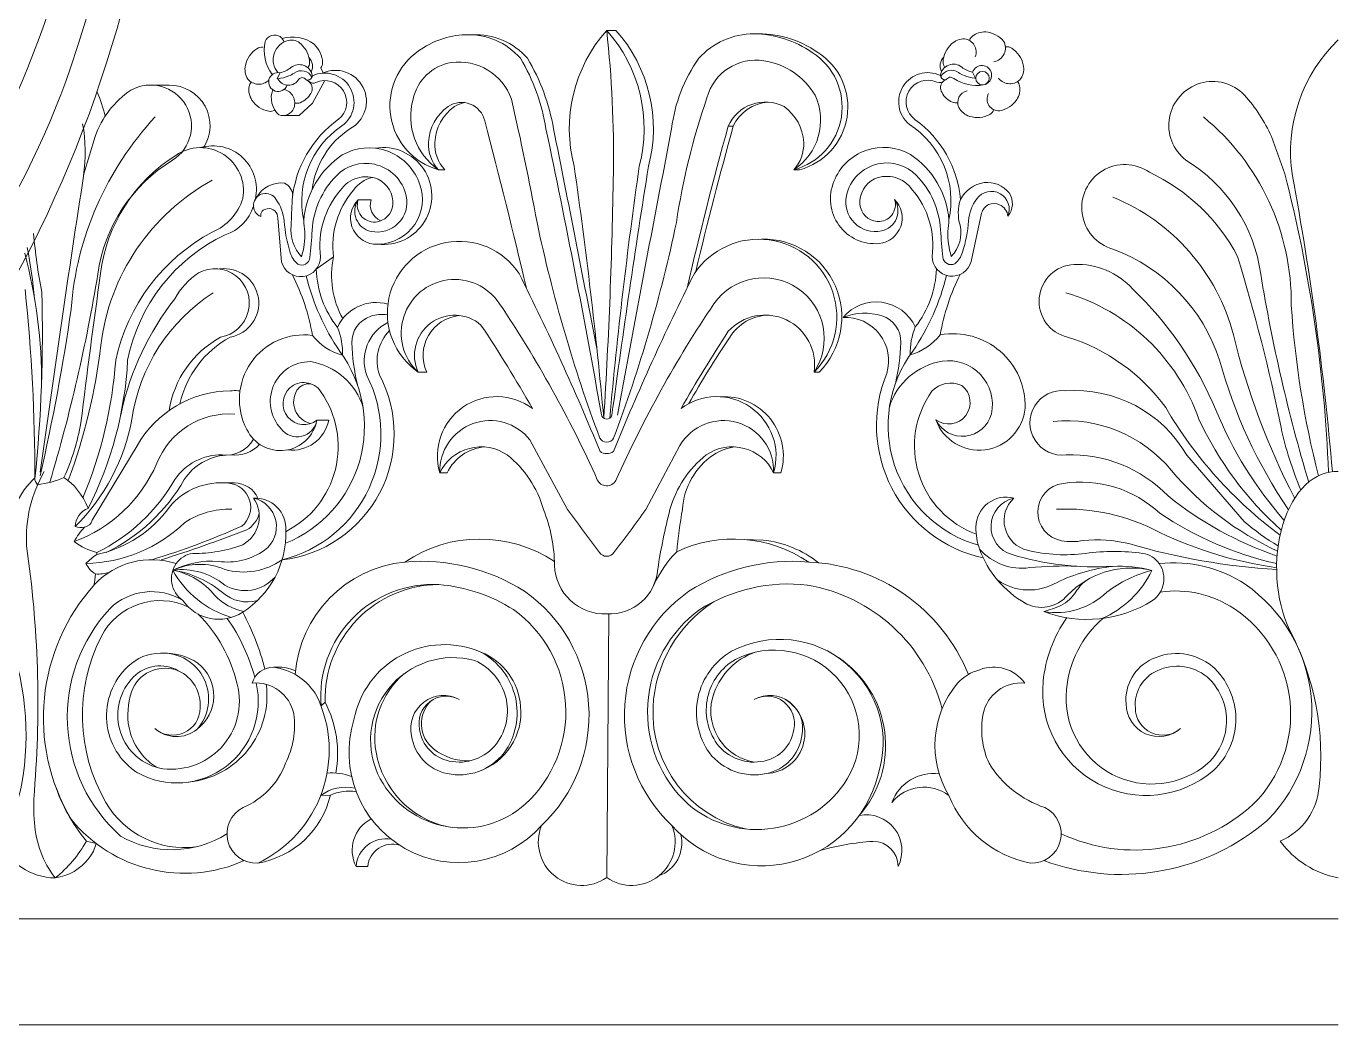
# Model space of a CAD drawing. Header units: millimetres. Extents: x 542654 to 551203, y 315718 to 321804.
# Drawn here: x 547655.5 to 547840.1, y 320956.7 to 321097.3 of the extents above; entities that cross this region are included whole.
import ezdxf

# ---------------------------------------------------------------- set-up
doc = ezdxf.new("R2010")
doc.units = ezdxf.units.MM
doc.layers.add('cad-block.com', color=250, linetype='Continuous')

msp = doc.modelspace()

# ---------------------------------------------------------------- linework, layer by layer
at = {"layer": 'cad-block.com', "color": 18, "lineweight": 15, "true_color": 0x000000}
msp.add_line((547671.13, 321038.21), (547664.8, 321027.74), dxfattribs=at)
for points in [[(547519.33, 321010.66, 0.158289), (547591.88, 321010.66, 0.195747), (547655.01, 321063.89, 0.234852), (547658.49, 321220.23, 0.301339), (547571.14, 321273.35, 0.257811), (547490.07, 321224.35, 0.117313)], [(547521.7, 321018.11, 0.147852), (547578.18, 321015.11, 0.115171), (547626.05, 321039.41, 0.136015), (547661.74, 321091.42, 0.167019), (547661.74, 321199.41, 0.197921), (547608.02, 321260.43, 0.23321), (547537.85, 321260.43, 0.124196)], [(547524.7, 321024.31, 0.111328), (547563.81, 321020.66, 0.132189), (547620.65, 321044.11, 0.100141), (547648.01, 321075.49, 0.133667), (547665.47, 321143.38, 0.135953), (547643.26, 321219.37, 0.189294), (547589.14, 321259.83, 0.149756), (547545.71, 321258.55, 0.096943)], [(547737.26, 321096.69, 0.251368), (547732.68, 321077.57, 16.262334)], [(547737.26, 321096.69, -0.031373), (547738.2, 321076.7, -0.011658), (547736.85, 321042.1, 1788202.453201)], [(547737.26, 321096.69, -0.251368), (547741.85, 321077.57, -16.262334)], [(547738.57, 321096.69, -0.251368), (547743.15, 321077.57, -16.262334)], [(547788.33, 321095.28, -0.126119), (547788.76, 321095.88, -0.194733), (547790.63, 321096.48, -0.199595), (547793.16, 321095.19, -0.52072), (547791.78, 321092.29)], [(547691.82, 321095.07, 0.123858), (547691.3, 321095.82, 0.542119), (547691.3, 321095.82, 0.461689), (547689.15, 321095.12, 0.216729), (547690.17, 321090.48)], [(547690.96, 321090.76, -0.549679), (547692.4, 321095.29, -0.27418), (547694.23, 321094.75, -0.199595), (547695.43, 321092.16, -0.113338), (547695.2, 321091.42, -785794.277615)], [(547691.55, 321095.56, -0.085964), (547691.55, 321095.56, -0.2416), (547696.06, 321094.75, -0.199595), (547697.25, 321092.16, -0.115632), (547697.02, 321091.41, -785794.277615)], [(547736.52, 321042.58, 0.008061), (547728.71, 321082.86, 0.096888), (547725.11, 321092.77, 0.22737), (547717.33, 321096.09, 0.147236), (547710.77, 321093.81, 0.635007), (547713.56, 321077.08)], [(547735.91, 321051.66, 0.001524), (547729.78, 321082.86, 0.09068), (547726.11, 321092.77, 0.22737), (547718.33, 321096.09, 0.006582), (547718.11, 321096.09, 0.006582)], [(547738.8, 321042.53, -0.002861), (547746.41, 321082.86, -0.125396), (547750.23, 321092.77, -0.211194), (547758.01, 321096.23, -0.160889), (547767, 321093.6, -0.653703), (547764.41, 321077.08, -1.090581)], [(547758.01, 321096.23, -0.147826), (547766.2, 321093.6, -0.653703), (547763.61, 321077.08)], [(547789.17, 321093, 0.480937), (547787.66, 321095.5, 0.194733), (547785.83, 321094.81, 0.199595), (547784.63, 321092.23, 0.113443), (547784.86, 321091.49, 785794.277615)], [(547840.28, 321095.36, 0.244921), (547833.83, 321076.24, 16.262334)], [(547689.69, 321089.71, -0.442894), (547686.71, 321089.85, -0.194733), (547686.38, 321091.79, -0.199595), (547688, 321094.12, -0.170967), (547688.9, 321094.33, -785794.277615)], [(547695.65, 321090.83, 0.317644), (547695.33, 321092.88, -3.778674)], [(547784.4, 321090.89, -0.317644), (547784.73, 321092.95, 3.778674)], [(547792.45, 321089.97, 0.482118), (547795.6, 321089.92, 0.194733), (547795.93, 321091.85, 0.199595), (547794.31, 321094.19, 0.170966), (547793.41, 321094.39, 785794.277615)], [(547690.86, 321089.92, 0.414698), (547690.95, 321089.89, 0.054351), (547692.48, 321090.28, 0.055485), (547693.27, 321090.68, -0.474328), (547695.75, 321090.11, 0.582288)], [(547692.8, 321091.46, -0.107457), (547691.27, 321090.74, -1442348.621307)], [(547695.81, 321090.32, 0.579771), (547692.8, 321091.46)], [(547695.78, 321074.3, 0.089113), (547695.78, 321074.3, -0.219839), (547701.1, 321082.84, 0.97396), (547697.2, 321090.67)], [(547736.29, 321039.28, -0.037426), (547727.45, 321069.66, 0.011338), (547723.84, 321087.01, 0.356793), (547715.38, 321092.18, 0.309104), (547709.99, 321087, 0.221531), (547709.99, 321087, 0.31621), (547713.56, 321077.08, 12.968002)], [(547738.24, 321039.28, 0.037426), (547747.08, 321069.66, -0.045903), (547751.38, 321087.2, -0.385093), (547759.4, 321092.43, -0.225675), (547766.6, 321087.58, -0.221531), (547766.6, 321087.58, -0.373271), (547763.61, 321077.08, -12.968002)], [(547784.25, 321090.38, -0.579771), (547787.26, 321091.53)], [(547789.24, 321090.06, -0.414698), (547789.11, 321089.96, -0.054351), (547787.58, 321090.35, -0.055485), (547786.79, 321090.75, 0.474328), (547784.31, 321090.18, -0.582288)], [(547787.26, 321091.53, 0.107457), (547788.79, 321090.8, 1442348.621307)], [(547658.84, 321033.1, 0.031982), (547665.6, 321062.37, -0.226137), (547676.13, 321078.42), (547676.13, 321078.42, 0.968726), (547670.27, 321088.29, 0.161307), (547665.21, 321081.77), (547663.64, 321076.49, 0.004584), (547657.5, 321034.48)], [(547680.5, 321080.17, 0.59225), (547675.66, 321089, 0.59225)], [(547687.18, 321089.43, 0.117216), (547686.91, 321088.81, 0.194733), (547687.31, 321086.89, 0.199595), (547689.68, 321085.31, 0.126168), (547690.47, 321085.42)], [(547694.37, 321090.05, 0.067529), (547693.9, 321089.85, -0.608971), (547690.95, 321089.89)], [(547692.98, 321072.83, -0.21965), (547699.51, 321084.19, 0.883254), (547696.31, 321089.35)], [(547694.6, 321069.94, 0.089113), (547694.6, 321069.94, -0.30739), (547699.98, 321083.25, 0.910784), (547695.81, 321090.3)], [(547695.81, 321090.32, -0.344967), (547695.13, 321089.67, -0.267114), (547694.93, 321089.76, 0.231265), (547694.37, 321090.05, 3.53928)], [(547695.59, 321087.83, 0.469291), (547695.02, 321089.69, 61.692363)], [(547695.35, 321089.49, 0.269828), (547696.31, 321089.35, -4.110013)], [(547785.46, 321070.01, -0.089113), (547785.46, 321070.01, 0.311507), (547779.88, 321083.46, -0.883255), (547784.25, 321090.36)], [(547787.08, 321072.9, 0.143987), (547787.08, 321072.9, 0.216564), (547780.71, 321084.13, -0.913446), (547783.75, 321089.41, -1.026003)], [(547784.9, 321089.74, -0.340069), (547783.75, 321089.41, 4.110013)], [(547784.25, 321090.38, 0.344967), (547784.93, 321089.74, 0.267114), (547785.13, 321089.83, -0.231265), (547785.69, 321090.12, -3.53928)], [(547784.49, 321087.96, -0.369222), (547784.65, 321089.51, -61.692363)], [(547785.69, 321090.12, -0.067529), (547786.16, 321089.91, 0.185407), (547790.29, 321089.02)], [(547795.13, 321089.5, -0.117216), (547795.4, 321088.88, -0.194733), (547795, 321086.95, -0.199595), (547792.63, 321085.38, -0.60584), (547791.04, 321087.83)], [(547836.13, 321033.1, -0.031982), (547829.37, 321062.37, 0.226137), (547818.84, 321078.42), (547818.84, 321078.42, -1.081089), (547827.07, 321087.59, -0.081991), (547830.86, 321081.74), (547832.77, 321076.49, -0.052596), (547838.91, 321034.48)], [(547665.48, 321088.11, -0.042148), (547666.63, 321084.61)], [(547691.83, 321088.4, -0.449595), (547693.21, 321085.77, -0.38723), (547691.11, 321084.8, -0.886133), (547691.11, 321084.8, -0.313382), (547690.24, 321088.34, -785794.277615)], [(547693.34, 321086.45, 0.124072), (547694.08, 321086.52, 0.174366), (547695.59, 321087.83, 0.04474), (547695.59, 321087.83, 0.04474)], [(547786.69, 321086.52, -0.128913), (547785.98, 321086.58, -0.202072), (547784.49, 321087.96, 0.175307), (547784.49, 321087.96, -0.04474)], [(547788.01, 321088.19, 0.47631), (547786.85, 321085.84, 0.194733), (547788.37, 321084.6, 0.199595), (547791.2, 321084.87, 0.163939), (547791.8, 321085.51, 785794.277615)], [(547725.95, 321060.41, 0.006566), (547720.09, 321083.95, 0.532715), (547714.93, 321085.97, 0.230921), (547712.17, 321080.93, 0.200704), (547713.56, 321077.08)], [(547717.28, 321086.53, 0.118186), (547715.83, 321085.97, 0.230921), (547713.06, 321080.93, 0.200704), (547714.46, 321077.08)], [(547748.58, 321060.41, -0.010385), (547754.36, 321083.2, -0.430827), (547762.24, 321085.97, -0.230921), (547765, 321080.93, -0.200704), (547763.61, 321077.08)], [(547749.8, 321062.75, -0.009548), (547755.09, 321083.2, -0.278794), (547759.98, 321086.6, -0.296161)], [(547657.47, 321033.99, 0.021067), (547661.84, 321057.47, -0.170848), (547673.68, 321084.51)], [(547663.46, 321083.56, -0.084483), (547663.56, 321076.24)], [(547837.5, 321033.99, -0.046356), (547833.67, 321058.01, 0.227733), (547821.29, 321084.51)], [(547687.79, 321072.97, 0.573683), (547680.04, 321080.19, 2.594727)], [(547700.03, 321079.16, -0.459898), (547710.8, 321075.36, -0.041388), (547711.13, 321074.37, -0.041388)], [(547704.7, 321080.11, -1.152336), (547704.99, 321066.6, -0.317197)], [(547780.03, 321079.23, 0.459898), (547769.26, 321075.42, 0.565124), (547775.62, 321066.69, 0.629067), (547777.8, 321072.9, 2.351432)], [(547702.26, 321072.84, 0.529558), (547704.08, 321068.4, 0.542328), (547709.04, 321073.36, 0.296741), (547704.54, 321077.85, 0.256079), (547699.19, 321076.23, 0.181484), (547695.78, 321068.56, -0.011463), (547695.47, 321064.7, -0.529397), (547693.77, 321063.79, -0.287354), (547693.77, 321063.79, 0.172993)], [(547694.6, 321069.94, -0.231049), (547700.03, 321079.16)], [(547777.8, 321072.9, -0.529558), (547775.98, 321068.46, -0.542328), (547771.02, 321073.42, -0.296741), (547775.51, 321077.91, -0.256079), (547780.87, 321076.29, -0.181484), (547784.28, 321068.62, 0.011463), (547784.59, 321064.76, 0.529397), (547786.29, 321063.85, 0.287354), (547786.29, 321063.85, -0.172993)], [(547785.46, 321070.01, 0.231049), (547780.03, 321079.23)], [(547696.96, 321064.81, -0.21172), (547699.76, 321074.2, -0.354921), (547705.08, 321075.74, -0.3067), (547707.13, 321072.15, -0.370824), (547704.7, 321069.72, -0.534157), (547702.26, 321072.84, -8.530922)], [(547736.85, 321042.1, 0.012697), (547732.68, 321077.57), (547732.68, 321077.57)], [(547737.68, 321042.09, -0.012721), (547741.85, 321077.57), (547741.85, 321077.57)], [(547738, 321042.53, -0.006584), (547743.15, 321077.57), (547743.15, 321077.57)], [(547783.1, 321064.87, 0.21172), (547780.3, 321074.27, 0.354921), (547774.98, 321075.8, 0.3067), (547772.93, 321072.22, 0.370824), (547775.36, 321069.79, 0.534157), (547777.8, 321072.9, 8.530922)], [(547833.28, 321029.21, -0.083398), (547823.58, 321050.26, 0.228701), (547808.55, 321065.91), (547808.55, 321065.91, -1.179319), (547813.7, 321076.72), (547813.7, 321076.72, -0.162272), (547826.11, 321064.87, -0.023607), (547832.23, 321040.8), (547832.23, 321040.8, 0.046437), (547835.01, 321031.98)], [(547839.45, 321034.56, 0.024767), (547833.83, 321076.24), (547833.83, 321076.24)], [(547661.43, 321033.31, 0.060187), (547666.02, 321052.38, -0.241847), (547681.71, 321075.59, -1.902929)], [(547687.94, 321073.17, -0.243152), (547687.94, 321073.17, -0.293221), (547691.88, 321075.21, -0.276192), (547693.05, 321073.45, -0.231265)], [(547698.79, 321064.81, -0.21172), (547701.59, 321074.2, -0.190567), (547704.28, 321075.99, -0.190567)], [(547711.13, 321074.37, -0.511766), (547704.44, 321066.62, -0.629067), (547702.26, 321072.84)], [(547793.77, 321070.54, 0.323792), (547793.95, 321073.81, 0.251609), (547790.43, 321075.27, 0.231265), (547787.08, 321072.9, 0.231265)], [(547681.72, 321068.29, 0.220525), (547686.01, 321073.03, 23.912184)], [(547688.54, 321070.48, -1.365028), (547690.68, 321072.93, -0.139299), (547691.84, 321069.82, 0.056208), (547692.69, 321065.4, 0.144052), (547693.77, 321063.79, 0.231379)], [(547692.98, 321072.83, -0.000261), (547692.81, 321069.21, 0.207649), (547694.27, 321064.81, 0.085267), (547694.75, 321068.35, -0.014662), (547694.6, 321069.94, -0.034849)], [(547705.45, 321069.89, -0.393732), (547704.09, 321072.84)], [(547787.08, 321072.9, 0.152637), (547787.02, 321069.27, -0.259178), (547785.79, 321064.88, -0.085267), (547785.31, 321068.41, 0.014662), (547785.46, 321070.01, 0.034849)], [(547793.77, 321070.54, 0.883493), (547789.38, 321073, 0.139299), (547788.22, 321069.88, -0.056208), (547787.37, 321065.47, -0.144052), (547786.29, 321063.85, -0.231379)], [(547834.15, 321030.8, -0.060422), (547825.53, 321053.81, 0.236111), (547808.56, 321073.21)], [(547664.24, 321029.4, 0.104453), (547669.8, 321050.26, -0.237807), (547683.54, 321067.91), (547683.54, 321067.91, 0.237232), (547687.52, 321071.93, 0.931198)], [(547696.96, 321064.81, -0.882595), (547691.48, 321064.12, 0), (547690.93, 321070.25, 0.486696), (547689.45, 321071.59, 0.415656), (547688.54, 321070.48, -1.136714)], [(547783.1, 321064.87, 0.882372), (547788.58, 321064.18, 0), (547790.06, 321070.98, -0.472515), (547792.59, 321072.16, -0.259594), (547793.77, 321070.54, 1.136714)], [(547656.74, 321033.56, 0.032939), (547657.71, 321059.84, -0.027165), (547656.55, 321068.1, -0.027165)], [(547736.32, 321037.42, 0.019751), (547724.92, 321062.47, 1.208785), (547710.7, 321048.59, -0.803831), (547719.56, 321055.21, -0.017409), (547726.8, 321043.46, -0.020544)], [(547738.21, 321037.42, -0.019751), (547749.61, 321062.47, -1.099773), (547766.47, 321048.59, 0.741935), (547754.39, 321054.33, 0.016088), (547747.73, 321043.46, 0.020544)], [(547759.05, 321067.3, -0.679118), (547767.17, 321048.59)], [(547657.66, 321046.68, 0.068599), (547655.3, 321065.31, 0.068599)], [(547656.7, 321058.89, 0.024071), (547655.67, 321066.12, 0.024071)], [(547698.79, 321064.81, 0.181124), (547700.1, 321056.11, -2.102585)], [(547832.09, 321025.63, -0.101177), (547815.98, 321043.6, 0.162208), (547802.15, 321053.51, -0.871249), (547803.1, 321063.74, -0.223036), (547811.33, 321060.3, -0.102176), (547823.05, 321043.25, 0.082867), (547832.68, 321027.7, 0.082867)], [(547675.64, 321043.18, 0.030448), (547675.64, 321043.18, -0.232542), (547682.89, 321053.51, 1.177597), (547679.77, 321062.57, 0.113361), (547676.43, 321058.91, 0.110473), (547668.92, 321042.97, -0.026367), (547668.68, 321041.91, -0.083078)], [(547677.15, 321044.12, 0.031281), (547677.15, 321044.12, -0.214902), (547684.22, 321053.51, 0.98469), (547682.74, 321063.11, 0.98469)], [(547692.02, 321024.48, 0.027462), (547692.02, 321024.48), (547692.02, 321024.48, 0.490067), (547699.69, 321051.49, -0.088107), (547694.93, 321062.13, -0.088107)], [(547695.82, 321053.76, 0.076166), (547693, 321062.28, -3.182596)], [(547696.36, 321063.07, 0.157589), (547699.34, 321054.87, -2.102585)], [(547710.7, 321048.59, -1.127375), (547722.17, 321058.21, -0.042338), (547735.94, 321033.43, -2.309691)], [(547766.47, 321048.59, 0.988088), (547752.36, 321058.21, 0.042269), (547738.54, 321033.34, 2.309691)], [(547789.6, 321024.2, -0.027462), (547789.6, 321024.2), (547789.6, 321024.2, -0.52478), (547780.37, 321051.55, 0.088107), (547785.13, 321062.19, 0.088107)], [(547783.7, 321063.14, -0.157589), (547780.72, 321054.94, 2.102585)], [(547784.24, 321053.82, -0.076166), (547787.06, 321062.35, 3.182596)], [(547655.36, 321060.21, -0.025973), (547656.74, 321033.68), (547656.74, 321033.68)], [(547662.41, 321026.83, 0.152944), (547670.41, 321041.98, -0.217674), (547681.86, 321059.77)], [(547832.26, 321026.32, -0.102321), (547820.65, 321041.98, 0.239967), (547801.91, 321059.77)], [(547699.34, 321054.87, -0.374431), (547706.45, 321058.14, -0.725274)], [(547780.72, 321054.94, 0.551915), (547770.56, 321056.29, -0.519017), (547776.7, 321048.4, -0.124652)], [(547702.17, 321046.83, -0.053131), (547701.37, 321052.69, -0.33383), (547704.03, 321056.44, -0.140493), (547706.38, 321056.63, -3.125388)], [(547711.91, 321048.59, -0.510616), (547716.46, 321056.55, -0.510616)], [(547760.13, 321056.6, 0.26208), (547754.54, 321053.42, 0.018609), (547748.83, 321044.15)], [(547777.92, 321047, 0.050263), (547778.69, 321052.75, 0.33383), (547776.03, 321056.5, 0.176466), (547770.56, 321056.29, 3.125388)], [(547695.82, 321053.76, 0.157797), (547700.07, 321050.96, 0.10138), (547699.34, 321054.87, 3.471521)], [(547706.46, 321055.58, 0.379436), (547703.47, 321048.13, 0.740798)], [(547706.68, 321054.42, -0.262784), (547706.68, 321054.42, 0.285755), (547705.27, 321048.19)], [(547784.24, 321053.82, -0.157797), (547779.99, 321051.02, -0.10138), (547780.72, 321054.94, -3.471521)], [(547784.24, 321053.82, -0.477466), (547796.18, 321043.52, -0.80327), (547783.61, 321041.87, -0.860486)], [(547695.82, 321053.76, 0.608552), (547686.6, 321040.49, 0.723694), (547696.45, 321041.8, 0.860486)], [(547702.98, 321043.59, 0.285721), (547695.55, 321050.06, 0.659885), (547691.4, 321040.62, 0.655759), (547696.45, 321041.8, 2.241637)], [(547790.3, 321022.42, -0.034039), (547790.3, 321022.42, -0.467079), (547776.7, 321048.4, -0.5535), (547776.7, 321048.4)], [(547777.08, 321043.66, -0.285709), (547784.51, 321050.12, -0.520869), (547791.44, 321042.73, -0.697703), (547783.61, 321041.87, -2.241637)], [(547691.55, 321022.15, 0.034039), (547691.55, 321022.15, 0.527783), (547705.27, 321048.19, 0.5535), (547705.27, 321048.19)], [(547691.55, 321022.15, 0.034039), (547691.55, 321022.15, 0.484352), (547703.47, 321048.13, 0.5535), (547703.47, 321048.13)], [(547697.01, 321045.82, 0.460984), (547692.66, 321046.36, 0.961962), (547696.45, 321041.8, 0.865354)], [(547695.6, 321046.94, 0.282373), (547693.64, 321046.02, 0.500674), (547695.49, 321041.36, 0.570817)], [(547783.05, 321045.88, -0.329781), (547787.28, 321046.69, -0.98543), (547783.61, 321041.87, -0.865354)], [(547685.63, 321045.93, 0.061702), (547684.51, 321045.96, 7.839688)], [(547692.1, 321026.16, 0.457181), (547697.01, 321045.82)], [(547726.8, 321043.46, 0.022122), (547726.8, 321043.46, 0.721603), (547713.76, 321034.42, -0.459297), (547723.25, 321036.92, -0.15792), (547728.36, 321029.26)], [(547747.73, 321043.46, -0.022122), (547747.73, 321043.46, -0.721603), (547760.77, 321034.42, 0.459297), (547751.28, 321036.92, 0.15792), (547746.17, 321029.26)], [(547753.26, 321045.12, -0.51992), (547761.8, 321034.42)], [(547789.3, 321025.77, -0.495186), (547783.05, 321045.88)], [(547831.67, 321022.68, -0.085809), (547816.31, 321031.15), (547816.31, 321031.15, 0.21298), (547801.95, 321036.93, -1.116279), (547801.87, 321045.96, -0.286149), (547818.97, 321036.87), (547827.01, 321027.56), (547827.01, 321027.56, 0.043626), (547831.83, 321024.1, 0.043242)], [(547662.27, 321024.72, 0.205055), (547673.91, 321035.74, -0.326908), (547684.89, 321042.68)], [(547692.32, 321037.63, 0.391452), (547698.11, 321041.8)], [(547713.76, 321034.42, -0.724857), (547726.45, 321039.04, 0), (547731.75, 321029.26, -0.345817)], [(547736.51, 321042.64, 0.825911), (547738, 321042.53, 3.805328)], [(547760.77, 321034.42, 0.777519), (547747.58, 321038.27, 0), (547742.78, 321029.26, 0.345817)], [(547831.74, 321023.39, -0.110412), (547816.78, 321034.75, 0.249563), (547800.15, 321041.65)], [(547736.29, 321039.28, 0.571735), (547738.24, 321039.28, 15.01189)], [(547684.35, 321036.94, 0.252702), (547688.37, 321038.44)], [(547714.78, 321034.42, -0.266072), (547720.09, 321038.04, -0.266072)], [(547736.32, 321037.42, 0.325349), (547738.21, 321037.42, -0.325349)], [(547755.47, 321038.04, 0.131704), (547752.31, 321036.92, 0.238793), (547747.95, 321029.26)], [(547659.57, 320977.36, -0.144462), (547656.66, 320985.11, -0.036311), (547656.66, 320989.58, 0.056388), (547655.56, 321024.12, -0.00893), (547655.56, 321024.12, -0.146695), (547658.06, 321034.58, -2.966604)], [(547660.82, 321033.73, -0.073091), (547657.12, 321032.73, -0.239093), (547656.74, 321033.68, 0.002105), (547656.74, 321033.68, 0.035728), (547656.74, 321033.68, -11.056755)], [(547673.21, 321022.17, 0.032244), (547685.86, 321026.89, -1.089111), (547685.86, 321026.89, -0.083746), (547685.86, 321026.89, 0.672013), (547684.03, 321032.94), (547684.03, 321032.94, 0.252837), (547675.68, 321029.58, -0.18475), (547665.45, 321022.89)], [(547735.94, 321033.43, 0.62323), (547738.54, 321033.34, -443.735523)], [(547831.61, 321020.8, -0.057439), (547810.78, 321024.44, 0.08294), (547804.36, 321024.87, -0.093637), (547801.31, 321024.84, -0.857179), (547801.54, 321032.91), (547801.54, 321032.91, -0.230063), (547815.15, 321028.71, 0.09234), (547831.62, 321021.62)], [(547687.52, 321030.85, -0.643361), (547689.08, 321023.52, -0.19463), (547682.57, 321021.93, 0.132358), (547676.17, 321020.7, 1.541494)], [(547686, 321014.77, 0.263178), (547692.09, 321026.28, 0.079631), (547692.09, 321026.28, 0.445392), (547687.52, 321030.85, -0.441876), (547686.01, 321024.27, -0.520374), (547686.01, 321024.27, -0.095058), (547678.96, 321023.06, 0.214438), (547676.64, 321021.62)], [(547796.21, 321016.03, -0.177666), (547789.78, 321023.66, -0.090133), (547789.25, 321026.76, -0.487937), (547794.61, 321030.85, 0.59869), (547796.52, 321023.49, 0.092978), (547804.69, 321023.06, -0.066539), (547812.74, 321023.06, -0.214438), (547815.06, 321021.62)], [(547794.61, 321030.85, 0.774918), (547794.34, 321022.88, 0.085548), (547808.49, 321021.23, -0.080023), (547814.01, 321020.65, -1.541494)], [(547664.24, 321029.4, 0.308688), (547662.41, 321026.83, 0.103957), (547663.73, 321026.76, 0.304922), (547664.8, 321027.74, -9.012653)], [(547663.93, 321021.64, 0.190271), (547677.86, 321027.43, -0.15094), (547684.45, 321029.28)], [(547728.36, 321029.26, -0.092008), (547729.91, 321021.37, 0.414524), (547737.26, 321014.53, 96.939635)], [(547731.75, 321029.26, 0.009847), (547736.26, 321023.19, -25.391163), (547736.26, 321023.19, -3.492006)], [(547746.17, 321029.26, 0.023162), (547744.45, 321020.88, -0.410922), (547737.26, 321014.53, -96.939635)], [(547742.78, 321029.26, -0.009847), (547738.27, 321023.19, 25.391163), (547738.27, 321023.19, 3.492006)], [(547747.95, 321029.26, 0.026908), (547747.12, 321023.3, -0.378377), (547747.12, 321023.3, -96.939635)], [(547831.61, 321021.04, -0.077611), (547815.16, 321026.01, 0.132784), (547800.59, 321029.28)], [(547665.44, 321023.19, -0.096266), (547662.27, 321024.72, -0.06567), (547663.73, 321026.76, 94.725032)], [(547729.89, 321021.91, 0.30421), (547708.82, 321021.84, 2.509184)], [(547747.12, 321023.3, -0.263495), (547765.71, 321021.84, -2.509184)], [(547759.3, 321024.92, -0.139977), (547767.11, 321021.75, 0.342859)], [(547665.29, 321020.16, -0.167135), (547663.93, 321021.64, -0.049106), (547665.45, 321022.89, 161947.003626)], [(547736.26, 321023.19, 0.535306), (547738.27, 321023.19, 24.231377)], [(547743.88, 321018.59, -0.08269), (547747.12, 321023.3, -9.944068)], [(547789.78, 321023.66, 0.251095), (547796.84, 321021.05, -0.031069), (547803.47, 321021.26, -8.862265)], [(547665.03, 321018.55, -0.001901), (547665.17, 321018.71), (547665.17, 321018.71, -0.290022), (547676.64, 321021.62)], [(547676.64, 321021.62, 0.413433), (547677.58, 321016.42, 0.14578)], [(547691.55, 321022.15, -0.224245), (547683.5, 321020.79, 0.209823), (547676.17, 321020.7, 8.862265)], [(547690.56, 321019.73, -0.358483), (547683.47, 321018.59, 0.206814), (547676.17, 321020.7, 0.011054)], [(547693.39, 321006.01, -0.365046), (547708.82, 321021.84)], [(547708.82, 321021.84, -0.164462), (547725.7, 321017.72), (547725.7, 321017.72, -0.47449), (547728.08, 320984.73), (547728.08, 320984.73, -0.807857), (547701.67, 320999.64), (547701.67, 320999.64, -0.481169), (547719.55, 321009.15), (547719.55, 321009.15, -0.453805), (547722.81, 320994.96, -0.289389), (547714.78, 320992.06, -0.0695), (547714.78, 320992.06, -0.317906), (547709.78, 320997.38, -0.643474), (547716.5, 321002.49)], [(547765.71, 321021.84, 0.164462), (547748.83, 321017.72), (547748.83, 321017.72, 0.47449), (547746.45, 320984.73), (547746.45, 320984.73, 0.599783), (547775.43, 320991.74), (547775.43, 320991.74, 0.677191), (547754.85, 321009.28), (547754.85, 321009.28, 0.440256), (547751.72, 320994.96, 0.289389), (547759.75, 320992.06, 0.0695), (547759.75, 320992.06, 0.317906), (547764.75, 320997.38, 0.643474), (547758.03, 321002.49)], [(547788.2, 321006.01, 0.293402), (547765.71, 321021.84)], [(547792.32, 321019.27, 0.29097), (547800.68, 321018.98, -0.083045), (547808.49, 321021.23, -0.011054)], [(547802.19, 321017.2, -0.247977), (547813.37, 321020.81, -6.599534)], [(547815.06, 321021.62, -0.413433), (547814.13, 321016.42, -0.14578)], [(547829.43, 320984.75, 0.010122), (547830.46, 320985.61), (547830.46, 320985.61, 0.461528), (547827.19, 321018.71), (547827.19, 321018.71, 0.17445), (547815.06, 321021.62, 0.17445)], [(547667.17, 321020.37, -0.090115), (547665.29, 321020.16, 1.182473)], [(547684.4, 321014.03, -0.196776), (547676.17, 321020.7, -5.231502)], [(547683.18, 321017.53, 0.134328), (547676.17, 321020.7, 6.599534)], [(547686.16, 321014.87, -0.147367), (547682.09, 321017.12, 0.173947), (547676.17, 321020.7, 57.748043)], [(547798.82, 321014.86, 0.234767), (547807.69, 321017.58, -0.104038), (547814.01, 321020.65, -57.748043)], [(547803.34, 321017.65, -0.077586), (547804.7, 321019.19, -2.079173)], [(547806.97, 321013.88, 0.183849), (547814.01, 321020.65, 5.231502)], [(547661.84, 320985.61, -0.010001), (547661.84, 320985.61), (547661.84, 320985.61, -0.328026), (547665.17, 321018.71, -0.094831)], [(547668.8, 320983.25), (547668.8, 320983.25, -0.420189), (547667.3, 321015.27), (547667.3, 321015.27, -0.343142), (547677.52, 321016.46, -0.181335)], [(547688.08, 321016.42, -0.253456), (547683.18, 321017.53, 1.295273)], [(547697.04, 321001.57, -0.454252), (547713.61, 321018.67)], [(547699.13, 320992.13, 0.164036), (547697.61, 321002.1, -0.420222), (547713.61, 321018.67, -0.595186)], [(547713.61, 321018.67, -0.121611), (547724.14, 321015.14), (547724.14, 321015.14, -0.474844), (547725.8, 320987.74), (547725.8, 320987.74, -0.482937), (547705.38, 320991.3), (547705.38, 320991.3, -0.658115), (547718.71, 321007.97), (547718.71, 321007.97, -0.479747), (547721.74, 320996.24, -0.289389), (547715.07, 320993.82, -0.0695), (547715.07, 320993.82, -0.317906), (547710.92, 320998.25, -0.643474), (547716.5, 321002.49)], [(547765.56, 321018.59, 0.172642), (547750.39, 321015.14), (547750.39, 321015.14, 0.474844), (547748.72, 320987.74), (547748.72, 320987.74, 0.460928), (547771.13, 320991.3), (547771.13, 320991.3, 0.75366), (547755.39, 321008.13), (547755.39, 321008.13, 0.440256), (547752.79, 320996.24, 0.289389), (547759.46, 320993.82, 0.0695), (547759.46, 320993.82, 0.317906), (547763.61, 320998.25, 0.643474), (547758.03, 321002.49)], [(547784.49, 321001.19, 0.296503), (547765.49, 321018.59)], [(547796.04, 321016.12, 0.366723), (547802.19, 321017.2, -1.295273)], [(547803.34, 321017.65, -0.134629), (547801.23, 321015.72, -0.027928), (547798.82, 321014.86, 2.615487)], [(547828.36, 320987.77), (547828.36, 320987.77, 0.471912), (547825.65, 321015.27), (547825.65, 321015.27, 0.183913), (547815.22, 321017.61, 0.181335)], [(547678.37, 321015.5, 0.407055), (547666.08, 321011.33, 0.255218), (547666.75, 320987.97, 0.301212), (547679.43, 320981.73, 16.404156)], [(547686, 321014.77, -0.40472), (547677.58, 321016.42, 2.094912)], [(547756.81, 320984.26, -0.362508), (547743.79, 321001.39, -0.241838), (547752.28, 321016.22, -1.236261)], [(547798.82, 321014.86, 0.234109), (547814.13, 321016.42, -2.094912)], [(547679.75, 321014.5, -0.138983), (547685.23, 321004.66), (547685.23, 321004.66, -0.551004), (547674.16, 320992.84), (547674.16, 320992.84, -0.579061), (547670.64, 321005.67, -0.342316), (547676.93, 321006.53, -0.0695), (547676.93, 321006.53, -0.317906), (547680, 321001.29, -0.643474), (547673.61, 320998.41)], [(547689.13, 321006.79, 0.059971), (547686, 321014.77)], [(547802.08, 321014.01, 0.13274), (547798.73, 321005), (547798.73, 321005, 0.677191), (547822.71, 320992.49), (547822.71, 320992.49, 0.440256), (547822.56, 321007.15, 0.289389), (547814.09, 321008.19, 0.0695), (547814.09, 321008.19, 0.317906), (547810.4, 321001.88, 0.643474), (547818.09, 320998.41)], [(547807.13, 321013.9, 0.194205), (547802.01, 321003.88), (547802.01, 321003.88, 0.677191), (547821.93, 320993.5), (547821.93, 320993.5, 0.440256), (547821.8, 321005.67, 0.289389), (547814.77, 321006.53, 0.0695), (547814.77, 321006.53, 0.317906), (547811.71, 321001.29, 0.643474), (547818.09, 320998.41)], [(547652.65, 321012.21, -0.141182), (547654.85, 320990.43, -0.094091), (547651.68, 320982.54, 0.288639), (547659.57, 320977.36, 0.191732)], [(547833.46, 321012.21, -0.149421), (547837.59, 320990.24, -0.281825), (547832.1, 320982.54, 0.190389), (547840.28, 320977.36, 0.191732)], [(547674.43, 321009.01, -0.164207), (547679.7, 321007.59, -0.193951), (547679.7, 321007.59, -0.491216), (547679.56, 320998.28, 3.302206)], [(547719.21, 320992.35, 0.346155), (547725.14, 321001.52, 0.286216), (547719.55, 321009.15, 5.179218)], [(547758.04, 320993.67, -0.470325), (547752.38, 321003.46, -0.220174), (547758.08, 321009.12, -0.800455)], [(547772.82, 320986.15, 0.454785), (547769.9, 321008.38, 2.89)], [(547676.93, 321006.53, 0.38662), (547670.57, 321004.15, 0.120204), (547669.89, 320999.13, 0.19087), (547673.03, 320993.54, 0.083931), (547674.16, 320992.84, 0.856133)], [(547693.19, 321000.46, 0.383051), (547687.34, 321004.79, -0.331879), (547690.34, 321007.03, -1.382577)], [(547690.34, 321007.03, -0.234735), (547696.44, 321002.96, -0.41637), (547688.12, 320979.44)], [(547690.34, 321007.03, -0.128468), (547693.44, 321006.53, 0.211314)], [(547714.73, 320984.59, -0.300883), (547704.78, 320995.05, -0.264033), (547708.65, 321006.04, -0.921472)], [(547789.82, 321006.68, 0.1391), (547786.65, 321004.77, 0.319898), (547785.45, 320988.95)], [(547790.27, 321000.46, -0.383051), (547796.13, 321004.79, 0.343723), (547789.82, 321006.68, 1.382577)], [(547678.4, 320990.85, 0.423714), (547689.32, 321004.62, 0.02608), (547689.32, 321004.62)], [(547712.57, 321002.32, 0.45798), (547712.89, 320995.53, 0.172411), (547717.95, 320993.83, 0.53691)], [(547759.75, 320992.06, 0.755382), (547762.34, 321002.53, 1.906533)], [(547688.12, 320979.44, -0.810121), (547686.06, 320987.27, 0.206533), (547692.03, 320993.51), (547692.03, 320993.51, 0.150831), (547693.19, 321000.46, 0.15188)], [(547796.93, 320979.44, 0.810121), (547798.98, 320987.27, -0.177319), (547791.1, 320993.51), (547791.1, 320993.51, -0.15188), (547790.27, 321000.46, -0.15188)], [(547701.33, 320991.66, 0.108681), (547697.88, 320992.13)], [(547785.45, 320988.95, 0.407005), (547777.43, 320988, -0.347113), (547784.09, 320992.03, -0.784881)], [(547659.52, 320990.6, 0.091188), (547663.99, 320982.54, -0.102051), (547659.57, 320977.36)], [(547696.98, 320988.95, -0.2239), (547701.8, 320990, -0.250594)], [(547696.98, 320988.95), (547698.36, 320989.02), (547698.36, 320989.02, -0.146348), (547701.98, 320989.5, -11.409491)], [(547688.12, 320979.44, 0.30125), (547698.36, 320989.02, 0.060586), (547698.36, 320989.02, -1.390723)], [(547785.45, 320988.95, 0.254188), (547796.93, 320979.44, -2.094912)], [(547828.36, 320987.77, -0.302349), (547801.26, 320983.58, -0.274088)], [(547706.91, 320982.81, -0.303679), (547706.91, 320982.81, 0.440676), (547701.96, 320978.99, -0.409765), (547704.09, 320985.68, -1.541012)], [(547767.32, 320981.22, -0.052855), (547774.76, 320982.51, -0.410571), (547778.3, 320978.99, 0.627937), (547772.82, 320986.15, 1.541012)], [(547661.84, 320985.61, 0.338874), (547686.22, 320979.8, 0.272634)], [(547728.08, 320984.73, -0.49946), (547728.08, 320984.73, 0.74554), (547737.26, 320977.4, 1.226798)], [(547746.45, 320984.73, 0.49946), (547746.45, 320984.73, -0.74554), (547737.26, 320977.4, -1.226798)], [(547829.43, 320984.75, -0.262875), (547798.83, 320979.8)], [(547659.57, 320977.36, 0.200238), (547664.37, 320980.17, 0.107815), (547665.35, 320982.21, 0.260177), (547665.35, 320982.21, -3.66496)], [(547668.8, 320983.25, 0.278118), (547683.78, 320983.58, 0.274088)], [(547708.1, 320981.96, 0.473103), (547703.61, 320978.99)], [(547744.59, 320977.64, 0.38225), (547747.7, 320983.46, -15.38373)]]:
    msp.add_lwpolyline(points, format="xyb", dxfattribs=at)
for points in [[(547737.26, 321096.69), (547738.57, 321096.69)], [(547697.02, 321091.41), (547697.32, 321090.73)], [(547673.04, 321089), (547675.66, 321089)], [(547691.27, 321090.74), (547690.86, 321089.92)], [(547691.63, 321084.72), (547693.97, 321084.72), (547695.85, 321086.47), (547697.59, 321089.63)], [(547788.79, 321090.8), (547789.2, 321089.98)], [(547754.36, 321083.2), (547755.09, 321083.2)], [(547713.56, 321077.08), (547714.46, 321077.08), (547714.46, 321077.08), (547714.46, 321077.08)], [(547763.61, 321077.08), (547764.41, 321077.08)], [(547702.26, 321072.84), (547704.09, 321072.84)], [(547696.36, 321063.07), (547698.79, 321064.81)], [(547710.7, 321048.59), (547711.91, 321048.59)], [(547767.17, 321048.59), (547766.47, 321048.59)], [(547696.45, 321041.8), (547698.1, 321041.8)], [(547713.76, 321034.42), (547714.78, 321034.42)], [(547761.8, 321034.42), (547760.77, 321034.42), (547760.77, 321034.42), (547760.77, 321034.42), (547760.77, 321034.42)], [(547759.3, 321024.92), (547756.61, 321025.02)], [(547737.26, 320977.4), (547737.58, 321014.5)], [(547697.04, 321001.57), (547697.61, 321002.1)], [(547663.99, 320982.54), (547665.35, 320982.21)], [(547701.96, 320978.99), (547703.61, 320978.99), (547703.61, 320978.99)], [(547840.28, 320956.68), (547572.53, 320956.68), (547572.53, 320971.62), (547840.28, 320971.62)]]:
    msp.add_lwpolyline(points, dxfattribs=at)
msp.add_circle((547790.19, 321089.97), 0.95, dxfattribs=at)
for centre, radius, start, end in [((547790.1, 321090.39), 1.37, 294.6775, 162.7302), ((547690.99, 321089.43), 1.33, 78.0371, 339.0173), ((547680.04, 321074.12), 6.07, 349.6477, 124.8909), ((547688.79, 321059.64), 22.98, 122.1323, 172.9803), ((547694.45, 321044.56), 26.94, 118.2154, 167.7864), ((548836.95, 320897.37), 1182.54, 171.97552, 173.0021), ((547606.82, 321054.68), 61.46, 337.2291, 355.8731), ((547684.36, 321030.74), 15.19, 90.3176, 150.5732), ((547685.91, 321030.53), 15.49, 95.2034, 96.0685), ((547632.49, 321046.73), 31.17, 335.3493, 350.229), ((547683.69, 321041.31), 4.42, 262.176, 330.5039), ((547682.97, 321029.08), 7.86, 89.082, 146.178), ((547684.24, 321029.14), 7.78, 94.485, 146.3234), ((547654.21, 321046.24), 25.65, 295.9857, 330.0951), ((547655.54, 321046.24), 25.65, 295.9857, 330.0951), ((547683.86, 321018.62), 14.39, 86.0775, 92.5454), ((547684.85, 321029.36), 3.61, 23.9994, 90.1871), ((547684.8, 321029.52), 3.61, 299.3926, 346.6283), ((547614.83, 321212.35), 199.34, 287.4282, 291.0935), ((547662.19, 320998.76), 26.41, 14.9741, 34.9546), ((547674.43, 321002.42), 6.59, 90, 134.1238), ((547674.75, 321002.57), 6.45, 318.2267, 92.8545), ((547676.37, 321000.17), 9.55, 133.0818, 237.2862), ((547676.72, 321002.21), 11.48, 241.3423, 13.1219), ((547676.66, 321001.9), 4.64, 228.8228, 308.686)]:
    msp.add_arc(centre, radius, start, end, dxfattribs=at)
for centre, major_axis, ratio, start_param, end_param in [((547659.18, 321020.81), (1.24, 14.27), 0.521284, 0.49456, 2.262427), ((547840.28, 321020.51), (-0.49, 14.08), 0.615249, -0.056355, 2.180183)]:
    msp.add_ellipse(centre, major_axis=major_axis, ratio=ratio, start_param=start_param, end_param=end_param, dxfattribs=at)
at = {"layer": 'cad-block.com', "color": 18, "lineweight": 15, "true_color": 0x000000, "extrusion": (0, 0, -1)}
for start_param, end_param in [(0.262298, 0.807881), (1.309796, 1.331756), (1.531684, 1.650106)]:
    msp.add_ellipse((547656.67, 321020.89), major_axis=(2.01, 13.64), ratio=0.626881, start_param=start_param, end_param=end_param, dxfattribs=at)

doc.saveas('drawing.dxf')
